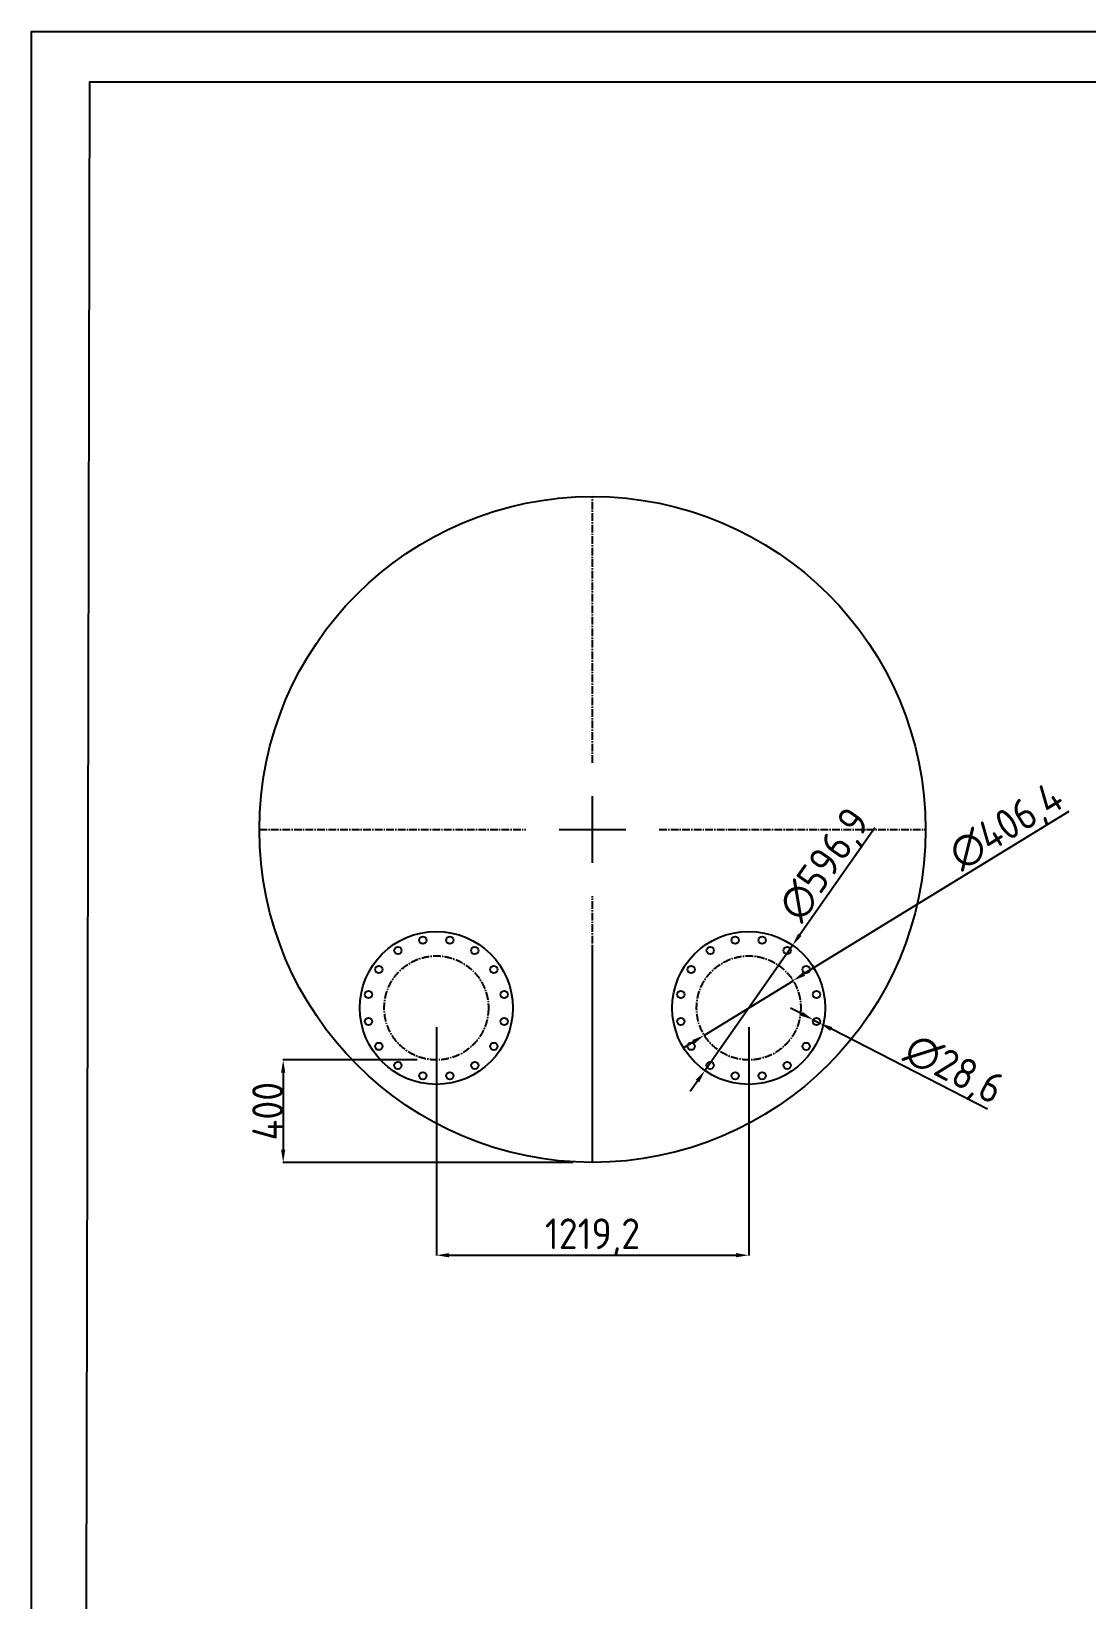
# Model space of a CAD drawing. Header units: inches. Extents: x 66274 to 86489, y -33 to 12215.
# Drawn here: x 66274 to 70393, y 6091 to 12215 of the extents above; entities that cross this region are included whole.
import ezdxf

# ---------------------------------------------------------------- set-up
doc = ezdxf.new("R2010")
doc.units = ezdxf.units.IN
doc.header["$LTSCALE"] = 40
doc.header["$MEASUREMENT"] = 0
doc.linetypes.add('CENTER2', pattern=[1.125, 0.75, -0.125, 0.125, -0.125])
doc.layers.add('fitting', color=7, linetype='CENTER2')
doc.styles.get("Standard").update_dxf_attribs({"font": 'isocp.shx', "height": 120, "bigfont": '@extfont2.shx'})
doc.dimstyles.new('ISO-25', dxfattribs={"dimtxt": 120, "dimasz": 50, "dimexe": 1.25, "dimexo": 75, "dimtad": 1, "dimtxsty": 'Standard', "dimcen": 0, "dimclrd": 1, "dimclre": 1, "dimclrt": 1, "dimazin": 0, "dimtfac": 1, "dimtmove": 0, "dimatfit": 3, "dimfxl": 1, "dimtfillclr": 1, "dimarcsym": 0})

# ---------------------------------------------------------------- blocks, each defined once
blk = doc.blocks.new('*U291')
at = {"color": 0, "linetype": 'CENTER2', "transparency": 16777216}
for p, q in [((0, 260), (0, 1300.12)), ((-1300.12, 0), (-260, 0)), ((260, 0), (1300.12, 0)), ((0, -1300.12), (0, -260))]:
    blk.add_line(p, q, dxfattribs=at)
at = {"color": 0, "linetype": 'Continuous', "transparency": 16777216}
for p, q in [((0, -130), (0, 130)), ((-130, 0), (130, 0))]:
    blk.add_line(p, q, dxfattribs=at)
blk = doc.blocks.new('*D400')
at = {"color": 1, "lineweight": -2, "transparency": 16777216}
for p, q in [((67854.5, 8326.6), (67854.5, 7434.8)), ((69073.7, 8326.6), (69073.7, 7434.8)), ((67904.5, 7436), (69023.7, 7436))]:
    blk.add_line(p, q, dxfattribs=at)
at = {"color": 1, "transparency": 16777216}
for points in [[(67904.5, 7444.4), (67904.5, 7427.7), (67854.5, 7436)], [(69023.7, 7444.4), (69023.7, 7427.7), (69073.7, 7436)]]:
    blk.add_solid(points, dxfattribs=at)
at = {"layer": 'Defpoints', "color": 0, "transparency": 16777216}
for p in [(67854.5, 8401.6), (69073.7, 8401.6), (69073.7, 7436)]:
    blk.add_point(p, dxfattribs=at)
at = {"color": 1, "transparency": 16777216, "insert": (68464.1, 7505.7), "char_height": 120, "attachment_point": 5}
blk.add_mtext('1219,2', dxfattribs=at)
blk = doc.blocks.new('*D401')
at = {"color": 1, "lineweight": -2, "transparency": 16777216}
for p, q in [((70322.6, 9168.7), (69289.5, 8534.1)), ((68900.6, 8295.2), (69246.9, 8508)), ((68858, 8269.1), (68815.4, 8242.9))]:
    blk.add_line(p, q, dxfattribs=at)
at = {"color": 1, "transparency": 16777216}
for points in [[(69285.1, 8541.2), (69293.8, 8527), (69246.9, 8508)], [(68853.6, 8276.2), (68862.3, 8262), (68900.6, 8295.2)]]:
    blk.add_solid(points, dxfattribs=at)
at = {"layer": 'Defpoints', "color": 0, "transparency": 16777216}
for p in [(69246.9, 8508), (68900.6, 8295.2)]:
    blk.add_point(p, dxfattribs=at)
at = {"color": 1, "transparency": 16777216, "insert": (70083.7, 9103.7), "char_height": 120, "attachment_point": 5, "rotation": 31.56112}
blk.add_mtext('∅406,4', dxfattribs=at)
blk = doc.blocks.new('*D375')
at = {"color": 1, "lineweight": -2, "transparency": 16777216}
for p, q in [((67779.5, 8198.4), (67255.5, 8198.4)), ((67256.7, 8148.4), (67256.7, 7848.4)), ((68389.1, 7798.4), (67255.5, 7798.4))]:
    blk.add_line(p, q, dxfattribs=at)
at = {"color": 1, "transparency": 16777216}
for points in [[(67248.4, 8148.4), (67265, 8148.4), (67256.7, 8198.4)], [(67248.4, 7848.4), (67265, 7848.4), (67256.7, 7798.4)]]:
    blk.add_solid(points, dxfattribs=at)
at = {"layer": 'Defpoints', "color": 0, "transparency": 16777216}
for p in [(67854.5, 8198.4), (67256.7, 7798.4), (68464.1, 7798.4)]:
    blk.add_point(p, dxfattribs=at)
at = {"color": 1, "transparency": 16777216, "insert": (67196.1, 7998.4), "char_height": 120, "attachment_point": 5, "rotation": 90}
blk.add_mtext('400', dxfattribs=at)
blk = doc.blocks.new('*U294')
blk.add_circle((0, 0), 14.3)
blk = doc.blocks.new('*U295')
at = {"color": 0, "linetype": 'ByBlock', "lineweight": -2, "transparency": 16777216}
for p, rotation in [((19885.5, 9874.3), 22.49999999999999), ((20092.1, 9874.3), 337.5000000000001), ((19797.9, 9815.7), 45.00000000000001), ((20179.6, 9815.7), 315), ((19739.4, 9728.2), 67.5), ((20238.1, 9728.2), 292.5000000000001), ((19718.9, 9624.9), 90), ((20258.7, 9624.9), 270), ((19739.4, 9521.6), 112.5), ((20238.1, 9521.6), 247.5), ((19797.9, 9434), 135), ((20179.6, 9434), 225), ((19885.5, 9375.5), 157.5), ((20092.1, 9375.5), 202.5), ((19988.8, 9355), 180)]:
    blk.add_blockref('*U294', p, dxfattribs=dict(at, rotation=rotation))
blk.add_blockref('*U294', (19988.8, 9894.8), dxfattribs=at)
blk = doc.blocks.new('*U296')
blk.add_circle((0, 0), 14.3)
blk = doc.blocks.new('*U297')
at = {"color": 0, "linetype": 'ByBlock', "lineweight": -2, "transparency": 16777216}
for p, rotation in [((19885.5, 9874.3), 22.49999999999999), ((20092.1, 9874.3), 337.5000000000001), ((19797.9, 9815.7), 45.00000000000001), ((20179.6, 9815.7), 315), ((19739.4, 9728.2), 67.5), ((20238.1, 9728.2), 292.5000000000001), ((19718.9, 9624.9), 90), ((20258.7, 9624.9), 270), ((19739.4, 9521.6), 112.5), ((20238.1, 9521.6), 247.5), ((19797.9, 9434), 135), ((20179.6, 9434), 225), ((19885.5, 9375.5), 157.5), ((20092.1, 9375.5), 202.5), ((19988.8, 9355), 180)]:
    blk.add_blockref('*U296', p, dxfattribs=dict(at, rotation=rotation))
blk.add_blockref('*U296', (19988.8, 9894.8), dxfattribs=at)
blk = doc.blocks.new('*D406')
at = {"color": 1, "lineweight": -2, "transparency": 16777216}
for p, q in [((69565.8, 9105.3), (69273.4, 8687.2)), ((68902.7, 8157), (69244.7, 8646.2)), ((68874, 8116.1), (68845.4, 8075.1))]:
    blk.add_line(p, q, dxfattribs=at)
at = {"color": 1, "transparency": 16777216}
for points in [[(69266.6, 8691.9), (69280.2, 8682.4), (69244.7, 8646.2)], [(68867.2, 8120.8), (68880.9, 8111.3), (68902.7, 8157)]]:
    blk.add_solid(points, dxfattribs=at)
at = {"layer": 'Defpoints', "color": 0, "transparency": 16777216}
for p in [(69244.7, 8646.2), (68902.7, 8157)]:
    blk.add_point(p, dxfattribs=at)
at = {"color": 1, "transparency": 16777216, "insert": (69376.9, 8956.6), "char_height": 120, "attachment_point": 5, "rotation": 55.03508}
blk.add_mtext('∅596,9', dxfattribs=at)
blk = doc.blocks.new('*D407')
at = {"color": 1, "lineweight": -2, "transparency": 16777216}
for p, q in [((69281.2, 8378.3), (69236.7, 8401.1)), ((69325.7, 8355.5), (69351.2, 8342.4)), ((70005.3, 8006.9), (69395.6, 8319.6))]:
    blk.add_line(p, q, dxfattribs=at)
at = {"color": 1, "transparency": 16777216}
for points in [[(69285, 8385.7), (69277.4, 8370.9), (69325.7, 8355.5)], [(69399.4, 8327), (69391.8, 8312.2), (69351.2, 8342.4)]]:
    blk.add_solid(points, dxfattribs=at)
at = {"layer": 'Defpoints', "color": 0, "transparency": 16777216}
for p in [(69325.7, 8355.5), (69351.2, 8342.4)]:
    blk.add_point(p, dxfattribs=at)
at = {"color": 1, "transparency": 16777216, "insert": (69871, 8154), "char_height": 120, "attachment_point": 5, "rotation": 332.84433}
blk.add_mtext('∅28,6', dxfattribs=at)

msp = doc.modelspace()

# ---------------------------------------------------------------- linework, layer by layer
msp.add_line((68464.113, 7798.406), (68464.113, 8648.406))
at = {"ltscale": 0.2}
msp.add_lwpolyline([(86488.827, -32.751), (66273.849, -32.751), (66273.849, 12214.906), (86488.827, 12214.906)], close=True, dxfattribs=at)
msp.add_lwpolyline([(86316.204, 12016.071), (66501.315, 12016.071), (66474.171, 167.288), (86289.06, 167.288)], close=True)
for centre, radius in [((68464.113, 9098.406), 1300), ((67854.513, 8401.606), 298.45), ((69073.713, 8401.606), 298.45)]:
    msp.add_circle(centre, radius)
at = {"layer": 'fitting'}
for centre in [(67854.513, 8401.606), (69073.713, 8401.606)]:
    msp.add_circle(centre, 203.2, dxfattribs=at)

# ---------------------------------------------------------------- block references
at = {"linetype": 'CENTER2'}
msp.add_blockref('*U291', (68464.113, 9098.406), dxfattribs=at)
at = {"rotation": 11.25}
for name, p in [('*U295', (50127.532, -4937.97)), ('*U297', (51346.732, -4937.97))]:
    msp.add_blockref(name, p, dxfattribs=at)

# ---------------------------------------------------------------- dimensions: what is measured, and where the dimension line sits
for p1, p2, picture, middle in [((68900.57, 8295.249), (69246.856, 8507.962), '*D401', (70120.109, 9044.374)), ((69325.703, 8355.478), (69351.151, 8342.424), '*D407', (69839.254, 8092.051))]:
    dim = msp.add_diameter_dim_2p(p1=p1, p2=p2, dimstyle='ISO-25')
    dim.commit()
    dim.dimension.update_dxf_attribs({"geometry": picture, "text_midpoint": middle, "dimtype": 163})
dim = msp.add_diameter_dim_2p(p1=(68902.679, 8157.025), p2=(69244.747, 8646.187), dimstyle='ISO-25')
dim.commit()
dim.dimension.update_dxf_attribs({"geometry": '*D406', "text_midpoint": (69376.902, 8956.613)})
dim = msp.add_linear_dim(base=(69073.713, 7436.046), p1=(67854.513, 8401.606), p2=(69073.713, 8401.606), dimstyle='ISO-25')
dim.commit()
dim.dimension.update_dxf_attribs({"geometry": '*D400', "text_midpoint": (68464.113, 7505.682)})
dim = msp.add_linear_dim(base=(67256.711, 7798.406), p1=(67854.513, 8198.406), p2=(68464.113, 7798.406), angle=90, dimstyle='ISO-25')
dim.commit()
dim.dimension.update_dxf_attribs({"geometry": '*D375', "text_midpoint": (67196.086, 7998.406)})

doc.saveas('drawing.dxf')
